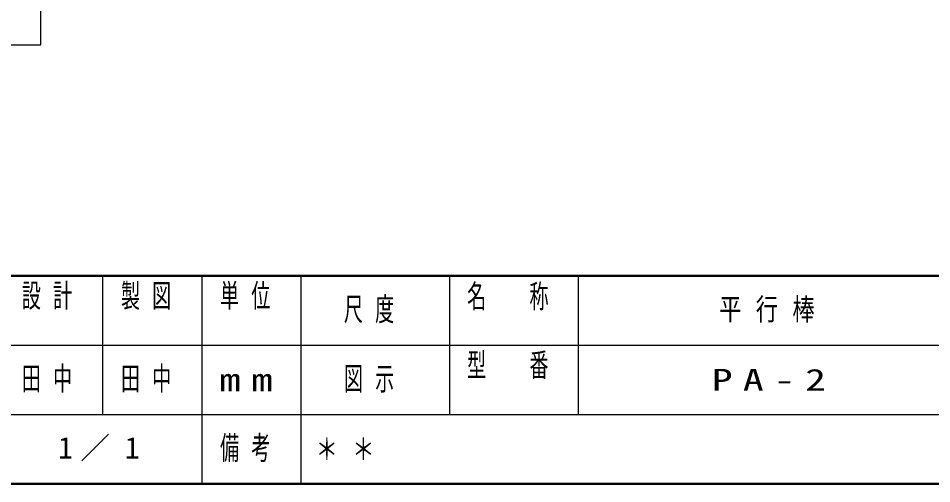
# Model space of a CAD drawing. Units: millimetres at full size; details may follow other scales. Extents: x -11724 to 0, y -1438 to 8010.
# Drawn here: x -6930 to -4165, y 0 to 1410 of the extents above; entities that cross this region are included whole.
import ezdxf

# ---------------------------------------------------------------- set-up
doc = ezdxf.new("R2010")
doc.units = ezdxf.units.MM
doc.layers.add('A3図枠', color=7, linetype='Continuous', lineweight=25)
doc.layers.add('補助', color=2, linetype='Continuous', lineweight=25)
doc.layers.add('図面プロファイル', color=7, linetype='Continuous')
doc.styles.add('ＭＳ ゴシック', font='')
doc.styles.get('ＭＳ ゴシック').set_extended_font_data('MS Gothic')

msp = doc.modelspace()

# ---------------------------------------------------------------- linework, layer by layer
at = {"layer": 'A3図枠', "lineweight": 50}
for p, q in [((-11550, 630), (0, 630)), ((-11550, 0), (0, 0))]:
    msp.add_line(p, q, dxfattribs=at)
at = {"layer": 'A3図枠', "color": 211}
for p, q in [((-6675, 630), (-6675, 210)), ((-6375, 630), (-6375, 0)), ((-6075, 630), (-6075, 210)), ((-5625, 630), (-5625, 210)), ((-5625, 420), (-2100, 420)), ((-7275, 210), (0, 210))]:
    msp.add_line(p, q, dxfattribs=at)
at = {"layer": 'A3図枠'}
for p, q in [((-5235, 630), (-5235, 210)), ((-7275, 420), (-5625, 420)), ((-6075, 210), (-6075, 0))]:
    msp.add_line(p, q, dxfattribs=at)
at = {"layer": '補助'}
msp.add_lwpolyline([(-8062.187, 1480), (-8062.187, 1330), (-6862.187, 1330), (-6862.187, 1480)], close=True, dxfattribs=at)

# ---------------------------------------------------------------- texts
at = {"layer": 'A3図枠', "color": 4, "char_height": 70.38, "style": 'ＭＳ ゴシック'}
for s, insert, attachment_point in [('\\T1.64;\\W0.6;設計', (-6825, 605), 2), ('\\T1.64;\\W0.6;製図', (-6525, 605), 2), ('\\T1.64;\\W0.6;単位', (-6225, 605), 2), ('\\T1.64;\\W0.6;名\u3000称', (-5430, 603.083), 2), ('\\T1.64;\\W0.6;尺度', (-5850, 525), 5), ('\\T1.64;\\W0.6;型\u3000番', (-5430, 395), 2), ('\\T1.64;\\W0.6;図示', (-5850, 315), 5), ('\\T1.5;\\W1.35;mm', (-6225, 315), 5), ('\\T1.64;\\W0.6;備考', (-6225, 105), 5)]:
    msp.add_mtext(s, dxfattribs=dict(at, insert=insert, attachment_point=attachment_point))
at = {"layer": '図面プロファイル', "style": 'ＭＳ ゴシック'}
for s, insert, char_height, attachment_point in [('\\T1.64;\\W0.75;平行棒', (-4642.5, 525), 65.98, 5), ('\\T1.64;\\W0.6;田中', (-6825, 315), 70.38, 5), ('\\T1.64;\\W0.6;田中', (-6525, 315), 70.38, 5), ('\\T1.5;\\W1.4;PA-2', (-4642.5, 315), 65.98, 5), ('\\T1.5;1／1', (-6675, 105), 65.98, 5), ('\\T1.64;\\W0.75;＊＊', (-6030, 105), 65.98, 4)]:
    msp.add_mtext(s, dxfattribs=dict(at, insert=insert, char_height=char_height, attachment_point=attachment_point))

doc.saveas('drawing.dxf')
